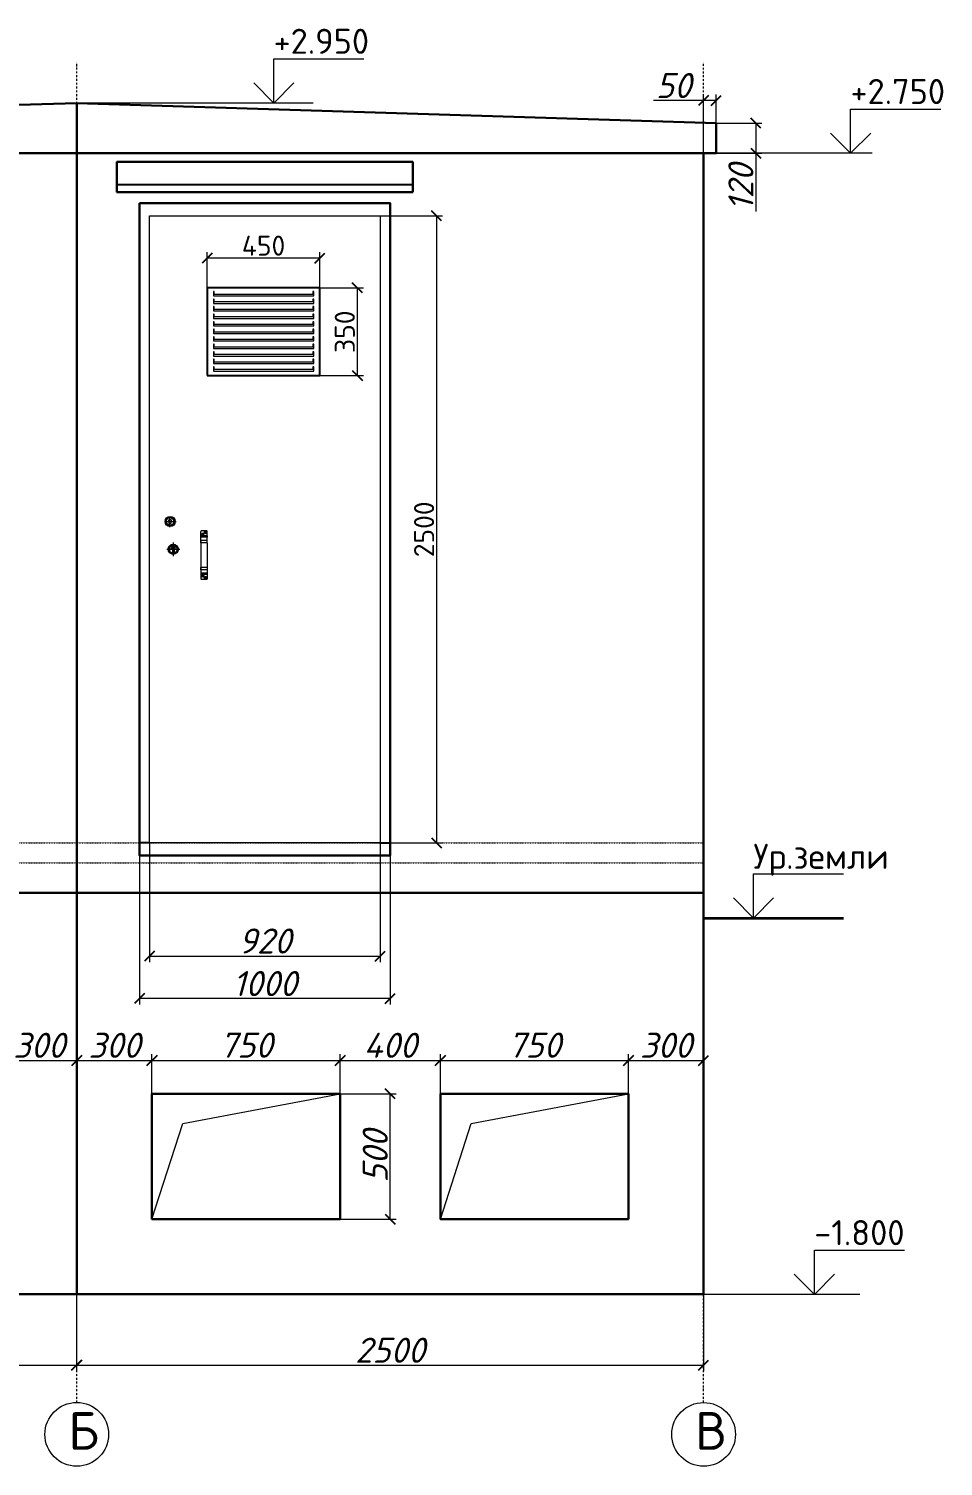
# Model space of a CAD drawing. Header units: millimetres. Extents: x 18305 to 53696, y 2146 to 15344.
# Drawn here: x 42534 to 46181, y 9095 to 14827 of the extents above; entities that cross this region are included whole.
import ezdxf

# ---------------------------------------------------------------- set-up
doc = ezdxf.new("R2010")
doc.units = ezdxf.units.MM
for name, pattern in [('5T5', [3.5, 2.5, -1]), ('A_HIDDEN1', [0.333334, 0.166667, -0.166667]), ('DASHDOT2', [0.5, 0.25, -0.125, 0, -0.125]), ('SLD-Сплошная', [0]), ('Сплошная', [0])]:
    doc.linetypes.add(name, pattern=pattern)
doc.layers.add('-0', color=7, linetype='Continuous', lineweight=0)
doc.layers.add('СХЕМА', color=11, linetype='Continuous', lineweight=30)
for name, color, linetype in [('Надземный блок', 7, 'Continuous'), ('НОЛЬ', 7, 'Continuous'), ('Системный слой', 7, 'Continuous')]:
    doc.layers.add(name, color=color, linetype=linetype)
doc.styles.add('ГОСТ-100', font='isocpeur.ttf', dxfattribs={"height": 100})
doc.styles.add('ГОСТ-150', font='isocpeur.ttf', dxfattribs={"height": 150})
doc.styles.add('ГОСТ-80', font='isocpeur.ttf', dxfattribs={"height": 80})
doc.styles.add('ИСО курсив', font='isocpeui.ttf')
doc.dimstyles.new('ГОСТ-80', dxfattribs={"dimtxt": 80, "dimasz": 40, "dimexe": 24, "dimexo": 1, "dimgap": 10, "dimtad": 1, "dimdec": 0, "dimtxsty": 'ГОСТ-80', "dimblk": 'OBLIQUE', "dimcen": 2.5, "dimclrd": 251, "dimclre": 251, "dimclrt": 251, "dimadec": 0, "dimazin": 0, "dimtfac": 1, "dimtdec": 0, "dimtmove": 0, "dimatfit": 3, "dimfxl": 250, "dimlwd": 9, "dimlwe": 9, "dimarcsym": 2})

# ---------------------------------------------------------------- blocks, each defined once
blk = doc.blocks.new('реш на дв')
for p, q in [((270571402.1, 182931088.6), (270570952.1, 182931088.6)), ((270570952.1, 182931088.6), (270570952.1, 182930738.6)), ((270571402.1, 182930738.6), (270571402.1, 182931088.6)), ((270570952.1, 182930738.6), (270571402.1, 182930738.6))]:
    blk.add_line(p, q)
at = {"linetype": 'SLD-Сплошная', "lineweight": 15, "ltscale": 200}
for p, q in [((270570980.1, 182931073.6), (270570977.1, 182931073.6)), ((270570977.1, 182931073.6), (270570977.1, 182931056.6)), ((270570977.1, 182931056.6), (270571377.1, 182931056.6)), ((270570980.1, 182931062.3), (270570980.1, 182931073.6)), ((270571374.1, 182931062.3), (270570980.1, 182931062.3)), ((270571377.1, 182931073.6), (270571374.1, 182931073.6)), ((270571374.1, 182931073.6), (270571374.1, 182931062.3)), ((270571377.1, 182931056.6), (270571377.1, 182931073.6)), ((270570980.1, 182931043.6), (270570977.1, 182931043.6)), ((270570977.1, 182931043.6), (270570977.1, 182931026.6)), ((270570977.1, 182931026.6), (270571377.1, 182931026.6)), ((270570980.1, 182931013.6), (270570977.1, 182931013.6)), ((270570977.1, 182931013.6), (270570977.1, 182930996.6)), ((270570980.1, 182931032.3), (270570980.1, 182931043.6)), ((270571374.1, 182931032.3), (270570980.1, 182931032.3)), ((270570980.1, 182931002.3), (270570980.1, 182931013.6)), ((270571374.1, 182931002.3), (270570980.1, 182931002.3)), ((270571377.1, 182931043.6), (270571374.1, 182931043.6)), ((270571374.1, 182931043.6), (270571374.1, 182931032.3)), ((270571377.1, 182931013.6), (270571374.1, 182931013.6)), ((270571374.1, 182931013.6), (270571374.1, 182931002.3)), ((270571377.1, 182931026.6), (270571377.1, 182931043.6)), ((270571377.1, 182930996.6), (270571377.1, 182931013.6)), ((270570977.1, 182930996.6), (270571377.1, 182930996.6)), ((270570980.1, 182930983.6), (270570977.1, 182930983.6)), ((270570977.1, 182930983.6), (270570977.1, 182930966.6)), ((270570977.1, 182930966.6), (270571377.1, 182930966.6)), ((270570980.1, 182930953.6), (270570977.1, 182930953.6)), ((270570977.1, 182930953.6), (270570977.1, 182930936.6)), ((270570980.1, 182930972.3), (270570980.1, 182930983.6)), ((270571374.1, 182930972.3), (270570980.1, 182930972.3)), ((270570980.1, 182930942.3), (270570980.1, 182930953.6)), ((270571374.1, 182930942.3), (270570980.1, 182930942.3)), ((270571377.1, 182930983.6), (270571374.1, 182930983.6)), ((270571374.1, 182930983.6), (270571374.1, 182930972.3)), ((270571377.1, 182930953.6), (270571374.1, 182930953.6)), ((270571374.1, 182930953.6), (270571374.1, 182930942.3)), ((270571377.1, 182930966.6), (270571377.1, 182930983.6)), ((270571377.1, 182930936.6), (270571377.1, 182930953.6)), ((270570977.1, 182930936.6), (270571377.1, 182930936.6)), ((270570980.1, 182930923.6), (270570977.1, 182930923.6)), ((270570977.1, 182930923.6), (270570977.1, 182930906.6)), ((270570977.1, 182930906.6), (270571377.1, 182930906.6)), ((270570980.1, 182930893.6), (270570977.1, 182930893.6)), ((270570977.1, 182930893.6), (270570977.1, 182930876.6)), ((270570980.1, 182930912.3), (270570980.1, 182930923.6)), ((270571374.1, 182930912.3), (270570980.1, 182930912.3)), ((270570980.1, 182930882.3), (270570980.1, 182930893.6)), ((270571377.1, 182930923.6), (270571374.1, 182930923.6)), ((270571374.1, 182930923.6), (270571374.1, 182930912.3)), ((270571377.1, 182930893.6), (270571374.1, 182930893.6)), ((270571374.1, 182930893.6), (270571374.1, 182930882.3)), ((270571377.1, 182930906.6), (270571377.1, 182930923.6)), ((270571377.1, 182930876.6), (270571377.1, 182930893.6)), ((270570977.1, 182930876.6), (270571377.1, 182930876.6)), ((270570980.1, 182930863.6), (270570977.1, 182930863.6)), ((270570977.1, 182930863.6), (270570977.1, 182930846.6)), ((270570977.1, 182930846.6), (270571377.1, 182930846.6)), ((270570980.1, 182930833.6), (270570977.1, 182930833.6)), ((270570977.1, 182930833.6), (270570977.1, 182930816.6)), ((270571374.1, 182930882.3), (270570980.1, 182930882.3)), ((270570980.1, 182930852.3), (270570980.1, 182930863.6)), ((270571374.1, 182930852.3), (270570980.1, 182930852.3)), ((270570980.1, 182930822.3), (270570980.1, 182930833.6)), ((270571377.1, 182930863.6), (270571374.1, 182930863.6)), ((270571374.1, 182930863.6), (270571374.1, 182930852.3)), ((270571377.1, 182930833.6), (270571374.1, 182930833.6)), ((270571374.1, 182930833.6), (270571374.1, 182930822.3)), ((270571377.1, 182930846.6), (270571377.1, 182930863.6)), ((270571377.1, 182930816.6), (270571377.1, 182930833.6)), ((270570977.1, 182930816.6), (270571377.1, 182930816.6)), ((270570980.1, 182930803.6), (270570977.1, 182930803.6)), ((270570977.1, 182930803.6), (270570977.1, 182930786.6)), ((270570977.1, 182930786.6), (270571377.1, 182930786.6)), ((270570980.1, 182930773.6), (270570977.1, 182930773.6)), ((270570977.1, 182930773.6), (270570977.1, 182930756.6)), ((270571374.1, 182930822.3), (270570980.1, 182930822.3)), ((270570980.1, 182930792.3), (270570980.1, 182930803.6)), ((270571374.1, 182930792.3), (270570980.1, 182930792.3)), ((270570980.1, 182930762.3), (270570980.1, 182930773.6)), ((270571377.1, 182930803.6), (270571374.1, 182930803.6)), ((270571374.1, 182930803.6), (270571374.1, 182930792.3)), ((270571377.1, 182930773.6), (270571374.1, 182930773.6)), ((270571374.1, 182930773.6), (270571374.1, 182930762.3)), ((270571377.1, 182930786.6), (270571377.1, 182930803.6)), ((270571377.1, 182930756.6), (270571377.1, 182930773.6)), ((270570977.1, 182930756.6), (270571377.1, 182930756.6)), ((270571374.1, 182930762.3), (270570980.1, 182930762.3))]:
    blk.add_line(p, q, dxfattribs=at)
blk = doc.blocks.new('замки на дв')
at = {"color": 0, "lineweight": 0}
for p, q in [((270569277.5, 182930391.6), (270569277.5, 182930433.1)), ((270569255.9, 182930414.3), (270569301.6, 182930414.3)), ((270569271.5, 182930416.3), (270569271.5, 182930412.3)), ((270569283.6, 182930416.3), (270569283.6, 182930412.3)), ((270569290.7, 182930330.7), (270569290.7, 182930275.8)), ((270569265, 182930303.2), (270569316.3, 182930303.2)), ((270569280.6, 182930307.3), (270569299.4, 182930307.3)), ((270569287.6, 182930300.9), (270569287.6, 182930289.1)), ((270569293.7, 182930300.9), (270569293.7, 182930289.1))]:
    blk.add_line(p, q, dxfattribs=at)
for centre, radius in [((270569278.2, 182930414.3), 20.2), ((270569278.2, 182930414.3), 18.6), ((270569278.2, 182930414.3), 15.2), ((270569263.1, 182930414.3), 2.53), ((270569293.4, 182930414.3), 2.53), ((270569290.7, 182930303.2), 20.2), ((270569290.7, 182930303.2), 18.6), ((270569290.7, 182930303.2), 15.2), ((270569275.5, 182930303.2), 2.53), ((270569305.8, 182930303.2), 2.53)]:
    blk.add_circle(centre, radius, dxfattribs=at)
for centre, radius, start, end in [((270569277.5, 182930416.3), 6.06, 0, 180), ((270569277.5, 182930412.3), 6.06, 180, 0), ((270569290.7, 182930307.3), 7.07, 295.37693, 244.62307), ((270569290.7, 182930289.1), 3.03, 180, 0)]:
    blk.add_arc(centre, radius, start, end, dxfattribs=at)
at = {"layer": 'СХЕМА', "color": 7, "linetype": 'ByBlock', "lineweight": 15}
for p, q in [((270569400.8, 182930356.7), (270569400.8, 182930374.5)), ((270569400.8, 182930356.7), (270569400.8, 182930374.5)), ((270569400.8, 182930374.5), (270569400.8, 182930374.5)), ((270569424.2, 182930376.5), (270569402.8, 182930376.5)), ((270569402.8, 182930376.5), (270569402.8, 182930376.5)), ((270569423.3, 182930371.1), (270569414.8, 182930371.1)), ((270569414.8, 182930371.1), (270569414.8, 182930371.1)), ((270569414.8, 182930369.7), (270569423.3, 182930369.7)), ((270569414.8, 182930369.7), (270569414.8, 182930369.7)), ((270569419.1, 182930374.7), (270569419.1, 182930374.7)), ((270569426.2, 182930356.7), (270569426.2, 182930374.5)), ((270569426.2, 182930356.7), (270569400.8, 182930356.7)), ((270569400.8, 182930356.7), (270569400.8, 182930356.7)), ((270569400.8, 182930355.3), (270569400.8, 182930356.7)), ((270569400.8, 182930353.9), (270569400.8, 182930355.3)), ((270569400.8, 182930352.6), (270569400.8, 182930353.9)), ((270569400.8, 182930351.4), (270569400.8, 182930352.6)), ((270569400.8, 182930348.1), (270569400.8, 182930351.9)), ((270569401, 182930338.1), (270569400.8, 182930351.9)), ((270569426.2, 182930351.9), (270569400.8, 182930351.9)), ((270569400.8, 182930350.4), (270569400.8, 182930351.4)), ((270569400.8, 182930349.4), (270569400.8, 182930350.4)), ((270569400.8, 182930348.7), (270569400.8, 182930349.4)), ((270569400.8, 182930348.1), (270569400.8, 182930348.7)), ((270569401, 182930334.3), (270569400.8, 182930348.1)), ((270569401, 182930338.1), (270569401, 182930334.3)), ((270569426.4, 182930338.1), (270569401, 182930338.1)), ((270569401, 182930337.5), (270569401, 182930338.1)), ((270569401, 182930336.7), (270569401, 182930337.5)), ((270569401, 182930335.8), (270569401, 182930336.7)), ((270569401, 182930334.7), (270569401, 182930335.8)), ((270569401, 182930333.5), (270569401, 182930334.7)), ((270569401, 182930332.2), (270569401, 182930333.5)), ((270569401, 182930330.9), (270569401, 182930332.2)), ((270569401, 182930329.5), (270569401, 182930330.9)), ((270569401, 182930329.5), (270569401, 182930230.5)), ((270569401, 182930329.5), (270569401, 182930230.5)), ((270569401, 182930329.5), (270569401, 182930329.5)), ((270569426.4, 182930329.5), (270569401, 182930329.5)), ((270569412.2, 182930363), (270569403.7, 182930363)), ((270569403.7, 182930363), (270569403.7, 182930363)), ((270569403.7, 182930361.6), (270569412.2, 182930361.6)), ((270569403.7, 182930361.6), (270569403.7, 182930361.6)), ((270569407.9, 182930366.6), (270569407.9, 182930366.6)), ((270569407.9, 182930357.9), (270569407.9, 182930357.9)), ((270569419.1, 182930366.1), (270569419.1, 182930366.1)), ((270569426.4, 182930338.1), (270569426.2, 182930351.9)), ((270569426.4, 182930337.5), (270569426.4, 182930338.1)), ((270569426.4, 182930336.7), (270569426.4, 182930337.5)), ((270569426.4, 182930335.8), (270569426.4, 182930336.7)), ((270569426.4, 182930334.7), (270569426.4, 182930335.8)), ((270569426.4, 182930333.5), (270569426.4, 182930334.7)), ((270569426.4, 182930332.2), (270569426.4, 182930333.5)), ((270569426.4, 182930330.9), (270569426.4, 182930332.2)), ((270569426.4, 182930329.5), (270569426.4, 182930330.9)), ((270569426.4, 182930329.5), (270569426.4, 182930230.5)), ((270569401, 182930225.7), (270569400.8, 182930211.9)), ((270569401, 182930221.9), (270569400.8, 182930208.1)), ((270569400.8, 182930211.9), (270569400.8, 182930208.1)), ((270569400.8, 182930211.9), (270569400.8, 182930211.3)), ((270569400.8, 182930211.3), (270569400.8, 182930210.6)), ((270569400.8, 182930210.6), (270569400.8, 182930209.6)), ((270569400.8, 182930209.6), (270569400.8, 182930208.6)), ((270569400.8, 182930208.6), (270569400.8, 182930207.4)), ((270569426.2, 182930208.1), (270569400.8, 182930208.1)), ((270569400.8, 182930207.4), (270569400.8, 182930206.1)), ((270569400.8, 182930206.1), (270569400.8, 182930204.7)), ((270569400.8, 182930204.7), (270569400.8, 182930203.3)), ((270569400.8, 182930203.3), (270569400.8, 182930185.6)), ((270569400.8, 182930203.3), (270569400.8, 182930185.6)), ((270569426.2, 182930203.3), (270569400.8, 182930203.3)), ((270569400.8, 182930203.3), (270569400.8, 182930203.3)), ((270569426.4, 182930230.5), (270569401, 182930230.5)), ((270569401, 182930230.5), (270569401, 182930230.5)), ((270569401, 182930230.5), (270569401, 182930229.1)), ((270569401, 182930229.1), (270569401, 182930227.8)), ((270569401, 182930227.8), (270569401, 182930226.5)), ((270569401, 182930226.5), (270569401, 182930225.3)), ((270569401, 182930221.9), (270569401, 182930225.7)), ((270569401, 182930225.3), (270569401, 182930224.2)), ((270569401, 182930224.2), (270569401, 182930223.3)), ((270569401, 182930223.3), (270569401, 182930222.5)), ((270569401, 182930222.5), (270569401, 182930221.9)), ((270569426.4, 182930221.9), (270569401, 182930221.9)), ((270569412.2, 182930198.4), (270569403.7, 182930198.4)), ((270569403.7, 182930198.4), (270569403.7, 182930198.4)), ((270569403.7, 182930197), (270569412.2, 182930197)), ((270569403.7, 182930197), (270569403.7, 182930197)), ((270569407.9, 182930202.1), (270569407.9, 182930202.1)), ((270569426.4, 182930221.9), (270569426.2, 182930208.1)), ((270569426.2, 182930203.3), (270569426.2, 182930185.6)), ((270569426.4, 182930230.5), (270569426.4, 182930229.1)), ((270569426.4, 182930229.1), (270569426.4, 182930227.8)), ((270569426.4, 182930227.8), (270569426.4, 182930226.5)), ((270569426.4, 182930226.5), (270569426.4, 182930225.3)), ((270569426.4, 182930225.3), (270569426.4, 182930224.2)), ((270569426.4, 182930224.2), (270569426.4, 182930223.3)), ((270569426.4, 182930223.3), (270569426.4, 182930222.5)), ((270569426.4, 182930222.5), (270569426.4, 182930221.9)), ((270569400.8, 182930185.6), (270569400.8, 182930185.6)), ((270569424.2, 182930183.5), (270569402.8, 182930183.5)), ((270569402.8, 182930183.5), (270569402.8, 182930183.5)), ((270569407.9, 182930193.4), (270569407.9, 182930193.4)), ((270569423.3, 182930190.3), (270569414.8, 182930190.3)), ((270569414.8, 182930190.3), (270569414.8, 182930190.3)), ((270569414.8, 182930188.9), (270569423.3, 182930188.9)), ((270569414.8, 182930188.9), (270569414.8, 182930188.9)), ((270569419.1, 182930193.9), (270569419.1, 182930193.9)), ((270569419.1, 182930185.3), (270569419.1, 182930185.3))]:
    blk.add_line(p, q, dxfattribs=at)
for centre in [(270569419.1, 182930370.4), (270569407.9, 182930362.3), (270569407.9, 182930197.7), (270569419.1, 182930189.6)]:
    blk.add_circle(centre, 4.67, dxfattribs=at)
for centre, radius, start, end in [((270569402.8, 182930374.5), 2.03, 89.99938, 180.00062), ((270569402.8, 182930374.5), 2.03, 89.99867, 180.00133), ((270569419.1, 182930370.4), 4.32, 9.47992, 170.52008), ((270569419.1, 182930370.4), 4.32, 89.99738, 170.52251), ((270569419.1, 182930370.4), 4.32, 189.47855, 350.52145), ((270569419.1, 182930370.4), 4.32, 189.48047, 269.99775), ((270569419.1, 182930370.4), 3.86, 169.391, 190.609), ((270569419.1, 182930370.4), 3.86, 349.391, 10.609), ((270569424.2, 182930374.5), 2.03, 359.9977, 90.0023), ((270569876.2, 182930356), 475.4, 179.91615, 180.49017), ((270568931.8, 182930330.2), 469.2, 359.91235, 0.49397), ((270569407.9, 182930362.3), 4.32, 9.47992, 170.52008), ((270569407.9, 182930362.3), 4.32, 89.99738, 170.52251), ((270569407.9, 182930362.3), 4.32, 189.47855, 350.52145), ((270569407.9, 182930362.3), 4.32, 189.48085, 269.99737), ((270569407.9, 182930362.3), 3.86, 169.3902, 190.6098), ((270569407.9, 182930362.3), 3.86, 349.3902, 10.6098), ((270569901.6, 182930356), 475.4, 179.91615, 180.49017), ((270569876.2, 182930204), 475.4, 179.50982, 180.08386), ((270568931.8, 182930229.8), 469.2, 359.50603, 0.08765), ((270569407.9, 182930197.7), 4.32, 9.47855, 170.52145), ((270569407.9, 182930197.7), 4.32, 90.00081, 170.52098), ((270569407.9, 182930197.7), 4.32, 189.48056, 350.51944), ((270569407.9, 182930197.7), 4.32, 189.48203, 269.99808), ((270569407.9, 182930197.7), 3.86, 169.391, 190.609), ((270569407.9, 182930197.7), 3.86, 349.391, 10.609), ((270569901.6, 182930204), 475.4, 179.50982, 180.08386), ((270569402.8, 182930185.6), 2.03, 180.00009, 269.99991), ((270569402.8, 182930185.6), 2.03, 180.0008, 269.9992), ((270569419.1, 182930189.6), 4.32, 9.48056, 170.51944), ((270569419.1, 182930189.6), 4.32, 90.00113, 170.51876), ((270569419.1, 182930189.6), 4.32, 189.48056, 350.51944), ((270569419.1, 182930189.6), 4.32, 189.48166, 269.99846), ((270569419.1, 182930189.6), 3.86, 169.39229, 190.60771), ((270569419.1, 182930189.6), 3.86, 349.39229, 10.60771), ((270569424.2, 182930185.6), 2.03, 269.99912, 0.00088)]:
    blk.add_arc(centre, radius, start, end, dxfattribs=at)
blk = doc.blocks.new('кепкекерпр54е5е5')
at = {"layer": '-0', "color": 0, "lineweight": 30}
blk.add_lwpolyline([(-40, 2550), (960, 2550), (960, -50), (-40, -50)], close=True, dxfattribs=at)
blk.add_line((-130, 2625), (1050, 2625))
at = {"lineweight": 30}
blk.add_lwpolyline([(1050, 2595), (1050, 2715), (-130, 2715), (-130, 2595), (1050, 2595)], dxfattribs=at)
at = {"color": 7}
for points in [[(0, 0), (-40, 0)], [(920, 0), (960, 0)]]:
    blk.add_lwpolyline(points, dxfattribs=at)
at = {"layer": 'Системный слой', "linetype": '5T5', "lineweight": 18}
blk.add_lwpolyline([(0, 2500), (920, 2500), (920, 0), (0, 0)], close=True, dxfattribs=at)
at = {"color": 7}
for name, p in [('реш на дв', (-270570722.1, -182928875.6)), ('замки на дв', (-270569195.8, -182929132.9))]:
    blk.add_blockref(name, p, dxfattribs=at)
blk = doc.blocks.new('_OBLIQUE')
at = {"color": 0, "linetype": 'ByBlock'}
blk.add_line((-0.5, -0.5), (0.5, 0.5), dxfattribs=at)
blk = doc.blocks.new('*D1919')
at = {"color": 251, "linetype": 'Сплошная', "lineweight": 9, "transparency": 16777216}
for p, q in [((43696.2, 13794.2), (43868.2, 13794.2)), ((43696.2, 13444.2), (43868.2, 13444.2))]:
    blk.add_line(p, q, dxfattribs=at)
at = {"color": 251, "linetype": 'Continuous', "lineweight": 9, "transparency": 16777216}
blk.add_line((43844.2, 13444.2), (43844.2, 13794.2), dxfattribs=at)
at = {"layer": 'Defpoints', "color": 0, "transparency": 16777216}
for p in [(43695.2, 13794.2), (43844.2, 13794.2), (43695.2, 13444.2)]:
    blk.add_point(p, dxfattribs=at)
at = {"color": 251, "lineweight": 9, "transparency": 16777216, "xscale": 40, "yscale": 40, "zscale": 40}
for p, rotation in [((43844.2, 13794.2), 90), ((43844.2, 13444.2), 270)]:
    blk.add_blockref('_OBLIQUE', p, dxfattribs=dict(at, rotation=rotation))
at = {"color": 251, "transparency": 16777216, "insert": (43794.2, 13619.2), "char_height": 80, "attachment_point": 5, "rotation": 90, "style": 'ГОСТ-80'}
blk.add_mtext('350', dxfattribs=at)
blk = doc.blocks.new('*D1920')
at = {"color": 251, "linetype": 'Сплошная', "lineweight": 9, "transparency": 16777216}
for p, q in [((43245.2, 13795.2), (43245.2, 13936.4)), ((43695.2, 13795.2), (43695.2, 13936.4))]:
    blk.add_line(p, q, dxfattribs=at)
at = {"color": 251, "linetype": 'Continuous', "lineweight": 9, "transparency": 16777216}
blk.add_line((43695.2, 13912.4), (43245.2, 13912.4), dxfattribs=at)
at = {"layer": 'Defpoints', "color": 0, "transparency": 16777216}
for p in [(43245.2, 13912.4), (43245.2, 13794.2), (43695.2, 13794.2)]:
    blk.add_point(p, dxfattribs=at)
at = {"color": 251, "lineweight": 9, "transparency": 16777216, "xscale": 40, "yscale": 40, "zscale": 40, "rotation": 180}
blk.add_blockref('_OBLIQUE', (43245.2, 13912.4), dxfattribs=at)
at = {"color": 251, "lineweight": 9, "transparency": 16777216, "xscale": 40, "yscale": 40, "zscale": 40}
blk.add_blockref('_OBLIQUE', (43695.2, 13912.4), dxfattribs=at)
at = {"color": 251, "transparency": 16777216, "insert": (43470.2, 13962.4), "char_height": 80, "attachment_point": 5, "style": 'ГОСТ-80'}
blk.add_mtext('450', dxfattribs=at)
blk = doc.blocks.new('*D1921')
at = {"color": 251, "linetype": 'Сплошная', "lineweight": 9, "transparency": 16777216}
for p, q in [((43893.7, 14081.2), (44184.4, 14081.2)), ((43913.7, 11581.2), (44184.4, 11581.2))]:
    blk.add_line(p, q, dxfattribs=at)
at = {"color": 251, "linetype": 'Continuous', "lineweight": 9, "transparency": 16777216}
blk.add_line((44160.4, 14081.2), (44160.4, 11581.2), dxfattribs=at)
at = {"layer": 'Defpoints', "color": 0, "transparency": 16777216}
for p in [(43892.7, 14081.2), (43912.7, 11581.2), (44160.4, 11581.2)]:
    blk.add_point(p, dxfattribs=at)
at = {"color": 251, "lineweight": 9, "transparency": 16777216, "xscale": 40, "yscale": 40, "zscale": 40}
for p, rotation in [((44160.4, 14081.2), 90), ((44160.4, 11581.2), 270)]:
    blk.add_blockref('_OBLIQUE', p, dxfattribs=dict(at, rotation=rotation))
at = {"color": 251, "transparency": 16777216, "insert": (44110.4, 12831.2), "char_height": 80, "attachment_point": 5, "rotation": 90, "style": 'ГОСТ-80'}
blk.add_mtext('2500', dxfattribs=at)
blk = doc.blocks.new('*D1922')
at = {"color": 251, "linetype": 'Сплошная', "lineweight": 9, "transparency": 16777216}
for p, q in [((43015.2, 11580.2), (43015.2, 11105.7)), ((43935.2, 11580.2), (43935.2, 11105.7))]:
    blk.add_line(p, q, dxfattribs=at)
at = {"color": 251, "linetype": 'Continuous', "lineweight": 9, "transparency": 16777216}
blk.add_line((43015.2, 11129.7), (43935.2, 11129.7), dxfattribs=at)
at = {"layer": 'Defpoints', "color": 0, "transparency": 16777216}
for p in [(43015.2, 11581.2), (43935.2, 11581.2), (43935.2, 11129.7)]:
    blk.add_point(p, dxfattribs=at)
at = {"color": 251, "lineweight": 9, "transparency": 16777216, "xscale": 40, "yscale": 40, "zscale": 40, "rotation": 180}
blk.add_blockref('_OBLIQUE', (43015.2, 11129.7), dxfattribs=at)
at = {"color": 251, "lineweight": 9, "transparency": 16777216, "xscale": 40, "yscale": 40, "zscale": 40}
blk.add_blockref('_OBLIQUE', (43935.2, 11129.7), dxfattribs=at)
at = {"color": 7, "lineweight": 40, "transparency": 16777216, "insert": (43475.2, 11189.7), "char_height": 100, "attachment_point": 5, "style": 'ИСО курсив'}
blk.add_mtext('920', dxfattribs=at)
blk = doc.blocks.new('*D1923')
at = {"color": 251, "linetype": 'Сплошная', "lineweight": 9, "transparency": 16777216}
for p, q in [((42975.2, 11530.2), (42975.2, 10935.9)), ((43975.2, 11530.2), (43975.2, 10935.9))]:
    blk.add_line(p, q, dxfattribs=at)
at = {"color": 251, "linetype": 'Continuous', "lineweight": 9, "transparency": 16777216}
blk.add_line((43975.2, 10959.9), (42975.2, 10959.9), dxfattribs=at)
at = {"layer": 'Defpoints', "color": 0, "transparency": 16777216}
for p in [(42975.2, 11531.2), (43975.2, 11531.2), (42975.2, 10959.9)]:
    blk.add_point(p, dxfattribs=at)
at = {"color": 251, "lineweight": 9, "transparency": 16777216, "xscale": 40, "yscale": 40, "zscale": 40, "rotation": 180}
blk.add_blockref('_OBLIQUE', (42975.2, 10959.9), dxfattribs=at)
at = {"color": 251, "lineweight": 9, "transparency": 16777216, "xscale": 40, "yscale": 40, "zscale": 40}
blk.add_blockref('_OBLIQUE', (43975.2, 10959.9), dxfattribs=at)
at = {"color": 7, "lineweight": 40, "transparency": 16777216, "insert": (43475.2, 11019.9), "char_height": 100, "attachment_point": 5, "style": 'ИСО курсив'}
blk.add_mtext('1000', dxfattribs=at)
blk = doc.blocks.new('*D1932')
at = {"color": 251, "linetype": 'Сплошная', "lineweight": 9, "transparency": 16777216}
for p, q in [((45276.2, 14451.2), (45457.9, 14451.2)), ((45276.2, 14331.2), (45457.9, 14331.2))]:
    blk.add_line(p, q, dxfattribs=at)
at = {"color": 251, "linetype": 'Continuous', "lineweight": 9, "transparency": 16777216}
for p, q in [((45433.9, 14451.2), (45433.9, 14331.2)), ((45433.9, 14331.2), (45433.9, 14098))]:
    blk.add_line(p, q, dxfattribs=at)
at = {"layer": 'Defpoints', "color": 0, "transparency": 16777216}
for p in [(45275.2, 14451.2), (45275.2, 14331.2), (45433.9, 14331.2)]:
    blk.add_point(p, dxfattribs=at)
at = {"color": 251, "lineweight": 9, "transparency": 16777216, "xscale": 40, "yscale": 40, "zscale": 40}
for p, rotation in [((45433.9, 14451.2), 90), ((45433.9, 14331.2), 270)]:
    blk.add_blockref('_OBLIQUE', p, dxfattribs=dict(at, rotation=rotation))
at = {"color": 7, "lineweight": 40, "transparency": 16777216, "insert": (45373.9, 14194.6), "char_height": 100, "attachment_point": 5, "rotation": 90, "style": 'ИСО курсив'}
blk.add_mtext('120', dxfattribs=at)
blk = doc.blocks.new('*D1933')
at = {"color": 251, "linetype": 'Сплошная', "lineweight": 9, "transparency": 16777216}
for p, q in [((45225.2, 14332.2), (45225.2, 14564.8)), ((45275.2, 14332.2), (45275.2, 14564.8))]:
    blk.add_line(p, q, dxfattribs=at)
at = {"color": 251, "linetype": 'Continuous', "lineweight": 9, "transparency": 16777216}
for p, q in [((45225.2, 14540.8), (45025.3, 14540.8)), ((45275.2, 14540.8), (45225.2, 14540.8))]:
    blk.add_line(p, q, dxfattribs=at)
at = {"layer": 'Defpoints', "color": 0, "transparency": 16777216}
for p in [(45275.2, 14540.8), (45225.2, 14331.2), (45275.2, 14331.2)]:
    blk.add_point(p, dxfattribs=at)
at = {"color": 251, "lineweight": 9, "transparency": 16777216, "xscale": 40, "yscale": 40, "zscale": 40, "rotation": 180}
blk.add_blockref('_OBLIQUE', (45225.2, 14540.8), dxfattribs=at)
at = {"color": 251, "lineweight": 9, "transparency": 16777216, "xscale": 40, "yscale": 40, "zscale": 40}
blk.add_blockref('_OBLIQUE', (45275.2, 14540.8), dxfattribs=at)
at = {"color": 7, "lineweight": 40, "transparency": 16777216, "insert": (45105.2, 14600.8), "char_height": 100, "attachment_point": 5, "style": 'ИСО курсив'}
blk.add_mtext('50', dxfattribs=at)
blk = doc.blocks.new('апкеп')
at = {"color": 7, "lineweight": 30, "ltscale": 25}
blk.add_lwpolyline([(0, 500), (750, 500), (750, 0), (0, 0)], close=True, dxfattribs=at)
at = {"color": 7, "lineweight": 20, "ltscale": 25}
blk.add_lwpolyline([(0, 0), (123, 381.2), (750, 500)], dxfattribs=at)
blk = doc.blocks.new('*U1821')
at = {"color": 7, "lineweight": 18}
blk.add_blockref('апкеп', (-375, -250), dxfattribs=at)
blk = doc.blocks.new('*U1822')
at = {"color": 0, "linetype": 'ByBlock', "lineweight": -2, "transparency": 16777216}
for p in [(0, 0), (1150, 0)]:
    blk.add_blockref('*U1821', p, dxfattribs=at)
blk = doc.blocks.new('*D1996')
at = {"color": 251, "linetype": 'Сплошная', "lineweight": 9, "transparency": 16777216}
for p, q in [((42725, 10557.5), (42725, 10737.8)), ((43025.2, 10581.8), (43025.2, 10737.8))]:
    blk.add_line(p, q, dxfattribs=at)
at = {"color": 251, "linetype": 'Continuous', "lineweight": 9, "transparency": 16777216}
blk.add_line((42725, 10713.8), (43025.2, 10713.8), dxfattribs=at)
at = {"layer": 'Defpoints', "color": 0, "transparency": 16777216}
for p in [(43025.2, 10713.8), (42725, 10556.5), (43025.2, 10580.8)]:
    blk.add_point(p, dxfattribs=at)
at = {"color": 251, "lineweight": 9, "transparency": 16777216, "xscale": 40, "yscale": 40, "zscale": 40, "rotation": 180}
blk.add_blockref('_OBLIQUE', (42725, 10713.8), dxfattribs=at)
at = {"color": 251, "lineweight": 9, "transparency": 16777216, "xscale": 40, "yscale": 40, "zscale": 40}
blk.add_blockref('_OBLIQUE', (43025.2, 10713.8), dxfattribs=at)
at = {"color": 7, "lineweight": 40, "transparency": 16777216, "insert": (42875.1, 10773.8), "char_height": 100, "attachment_point": 5, "style": 'ИСО курсив'}
blk.add_mtext('300', dxfattribs=at)
blk = doc.blocks.new('*D1997')
at = {"color": 251, "linetype": 'Сплошная', "lineweight": 9, "transparency": 16777216}
for p, q in [((43025.2, 10581.8), (43025.2, 10737.8)), ((43775.2, 10581.8), (43775.2, 10737.8))]:
    blk.add_line(p, q, dxfattribs=at)
at = {"color": 251, "linetype": 'Continuous', "lineweight": 9, "transparency": 16777216}
blk.add_line((43025.2, 10713.8), (43775.2, 10713.8), dxfattribs=at)
at = {"layer": 'Defpoints', "color": 0, "transparency": 16777216}
for p in [(43775.2, 10713.8), (43025.2, 10580.8), (43775.2, 10580.8)]:
    blk.add_point(p, dxfattribs=at)
at = {"color": 251, "lineweight": 9, "transparency": 16777216, "xscale": 40, "yscale": 40, "zscale": 40, "rotation": 180}
blk.add_blockref('_OBLIQUE', (43025.2, 10713.8), dxfattribs=at)
at = {"color": 251, "lineweight": 9, "transparency": 16777216, "xscale": 40, "yscale": 40, "zscale": 40}
blk.add_blockref('_OBLIQUE', (43775.2, 10713.8), dxfattribs=at)
at = {"color": 7, "lineweight": 40, "transparency": 16777216, "insert": (43400.2, 10774.5), "char_height": 100, "attachment_point": 5, "style": 'ИСО курсив'}
blk.add_mtext('750', dxfattribs=at)
blk = doc.blocks.new('*D1998')
at = {"color": 251, "linetype": 'Сплошная', "lineweight": 9, "transparency": 16777216}
for p, q in [((43775.2, 10581.8), (43775.2, 10737.8)), ((44175.2, 10581.8), (44175.2, 10737.8))]:
    blk.add_line(p, q, dxfattribs=at)
at = {"color": 251, "linetype": 'Continuous', "lineweight": 9, "transparency": 16777216}
blk.add_line((43775.2, 10713.8), (44175.2, 10713.8), dxfattribs=at)
at = {"layer": 'Defpoints', "color": 0, "transparency": 16777216}
for p in [(44175.2, 10713.8), (43775.2, 10580.8), (44175.2, 10580.8)]:
    blk.add_point(p, dxfattribs=at)
at = {"color": 251, "lineweight": 9, "transparency": 16777216, "xscale": 40, "yscale": 40, "zscale": 40, "rotation": 180}
blk.add_blockref('_OBLIQUE', (43775.2, 10713.8), dxfattribs=at)
at = {"color": 251, "lineweight": 9, "transparency": 16777216, "xscale": 40, "yscale": 40, "zscale": 40}
blk.add_blockref('_OBLIQUE', (44175.2, 10713.8), dxfattribs=at)
at = {"color": 7, "lineweight": 40, "transparency": 16777216, "insert": (43975.2, 10773.8), "char_height": 100, "attachment_point": 5, "style": 'ИСО курсив'}
blk.add_mtext('400', dxfattribs=at)
blk = doc.blocks.new('*D1999')
at = {"color": 251, "linetype": 'Сплошная', "lineweight": 9, "transparency": 16777216}
for p, q in [((43776.2, 10580.8), (43999.6, 10580.8)), ((43776.2, 10080.8), (43999.6, 10080.8))]:
    blk.add_line(p, q, dxfattribs=at)
at = {"color": 251, "linetype": 'Continuous', "lineweight": 9, "transparency": 16777216}
blk.add_line((43975.6, 10080.8), (43975.6, 10580.8), dxfattribs=at)
at = {"layer": 'Defpoints', "color": 0, "transparency": 16777216}
for p in [(43775.2, 10580.8), (43975.6, 10580.8), (43775.2, 10080.8)]:
    blk.add_point(p, dxfattribs=at)
at = {"color": 251, "lineweight": 9, "transparency": 16777216, "xscale": 40, "yscale": 40, "zscale": 40}
for p, rotation in [((43975.6, 10580.8), 90), ((43975.6, 10080.8), 270)]:
    blk.add_blockref('_OBLIQUE', p, dxfattribs=dict(at, rotation=rotation))
at = {"color": 7, "lineweight": 40, "transparency": 16777216, "insert": (43915.6, 10330.8), "char_height": 100, "attachment_point": 5, "rotation": 90, "style": 'ИСО курсив'}
blk.add_mtext('500', dxfattribs=at)
blk = doc.blocks.new('*D2001')
at = {"color": 251, "linetype": 'Сплошная', "lineweight": 9, "transparency": 16777216}
for p, q in [((42425.2, 10581.8), (42425.2, 10737.8)), ((42725, 10599.1), (42725, 10737.8))]:
    blk.add_line(p, q, dxfattribs=at)
at = {"color": 251, "linetype": 'Continuous', "lineweight": 9, "transparency": 16777216}
blk.add_line((42425.2, 10713.8), (42725, 10713.8), dxfattribs=at)
at = {"layer": 'Defpoints', "color": 0, "transparency": 16777216}
for p in [(42725, 10713.8), (42425.2, 10580.8), (42725, 10598.1)]:
    blk.add_point(p, dxfattribs=at)
at = {"color": 251, "lineweight": 9, "transparency": 16777216, "xscale": 40, "yscale": 40, "zscale": 40, "rotation": 180}
blk.add_blockref('_OBLIQUE', (42425.2, 10713.8), dxfattribs=at)
at = {"color": 251, "lineweight": 9, "transparency": 16777216, "xscale": 40, "yscale": 40, "zscale": 40}
blk.add_blockref('_OBLIQUE', (42725, 10713.8), dxfattribs=at)
at = {"color": 7, "lineweight": 40, "transparency": 16777216, "insert": (42575.1, 10773.8), "char_height": 100, "attachment_point": 5, "style": 'ИСО курсив'}
blk.add_mtext('300', dxfattribs=at)
blk = doc.blocks.new('*D1831')
at = {"color": 251, "linetype": 'Сплошная', "lineweight": 9, "transparency": 16777216}
for p, q in [((40224.9, 9780.2), (40224.9, 9474.1)), ((42724.7, 9780.2), (42724.7, 9474.1))]:
    blk.add_line(p, q, dxfattribs=at)
at = {"color": 251, "linetype": 'Continuous', "lineweight": 9, "transparency": 16777216}
blk.add_line((40224.9, 9498.1), (42724.7, 9498.1), dxfattribs=at)
at = {"layer": 'Defpoints', "color": 0, "transparency": 16777216}
for p in [(40224.9, 9781.2), (42724.7, 9781.2), (42724.7, 9498.1)]:
    blk.add_point(p, dxfattribs=at)
at = {"color": 251, "lineweight": 9, "transparency": 16777216, "xscale": 40, "yscale": 40, "zscale": 40, "rotation": 180}
blk.add_blockref('_OBLIQUE', (40224.9, 9498.1), dxfattribs=at)
at = {"color": 251, "lineweight": 9, "transparency": 16777216, "xscale": 40, "yscale": 40, "zscale": 40}
blk.add_blockref('_OBLIQUE', (42724.7, 9498.1), dxfattribs=at)
at = {"color": 7, "lineweight": 40, "transparency": 16777216, "insert": (41474.8, 9558.1), "char_height": 100, "attachment_point": 5, "style": 'ИСО курсив'}
blk.add_mtext('2500', dxfattribs=at)
blk = doc.blocks.new('*D1832')
at = {"color": 251, "linetype": 'Сплошная', "lineweight": 9, "transparency": 16777216}
for p, q in [((42724.8, 9780.1), (42724.8, 9473.9)), ((45224.5, 9780.1), (45224.5, 9473.9))]:
    blk.add_line(p, q, dxfattribs=at)
at = {"color": 251, "linetype": 'Continuous', "lineweight": 9, "transparency": 16777216}
blk.add_line((42724.8, 9497.9), (45224.5, 9497.9), dxfattribs=at)
at = {"layer": 'Defpoints', "color": 0, "transparency": 16777216}
for p in [(42724.8, 9781.1), (45224.5, 9781.1), (45224.5, 9497.9)]:
    blk.add_point(p, dxfattribs=at)
at = {"color": 251, "lineweight": 9, "transparency": 16777216, "xscale": 40, "yscale": 40, "zscale": 40, "rotation": 180}
blk.add_blockref('_OBLIQUE', (42724.8, 9497.9), dxfattribs=at)
at = {"color": 251, "lineweight": 9, "transparency": 16777216, "xscale": 40, "yscale": 40, "zscale": 40}
blk.add_blockref('_OBLIQUE', (45224.5, 9497.9), dxfattribs=at)
at = {"color": 7, "lineweight": 40, "transparency": 16777216, "insert": (43974.7, 9557.9), "char_height": 100, "attachment_point": 5, "style": 'ИСО курсив'}
blk.add_mtext('2500', dxfattribs=at)
blk = doc.blocks.new('*D1835')
at = {"color": 251, "linetype": 'Сплошная', "lineweight": 9, "transparency": 16777216}
for p, q in [((44175.2, 10581.8), (44175.2, 10737.8)), ((44925.2, 10581.8), (44925.2, 10737.8))]:
    blk.add_line(p, q, dxfattribs=at)
at = {"color": 251, "linetype": 'Continuous', "lineweight": 9, "transparency": 16777216}
blk.add_line((44175.2, 10713.8), (44925.2, 10713.8), dxfattribs=at)
at = {"layer": 'Defpoints', "color": 0, "transparency": 16777216}
for p in [(44925.2, 10713.8), (44175.2, 10580.8), (44925.2, 10580.8)]:
    blk.add_point(p, dxfattribs=at)
at = {"color": 251, "lineweight": 9, "transparency": 16777216, "xscale": 40, "yscale": 40, "zscale": 40, "rotation": 180}
blk.add_blockref('_OBLIQUE', (44175.2, 10713.8), dxfattribs=at)
at = {"color": 251, "lineweight": 9, "transparency": 16777216, "xscale": 40, "yscale": 40, "zscale": 40}
blk.add_blockref('_OBLIQUE', (44925.2, 10713.8), dxfattribs=at)
at = {"color": 7, "lineweight": 40, "transparency": 16777216, "insert": (44550.2, 10774.5), "char_height": 100, "attachment_point": 5, "style": 'ИСО курсив'}
blk.add_mtext('750', dxfattribs=at)
blk = doc.blocks.new('*D1836')
at = {"color": 251, "linetype": 'Сплошная', "lineweight": 9, "transparency": 16777216}
for p, q in [((44925.2, 10581.8), (44925.2, 10737.8)), ((45224.9, 10599.1), (45224.9, 10737.8))]:
    blk.add_line(p, q, dxfattribs=at)
at = {"color": 251, "linetype": 'Continuous', "lineweight": 9, "transparency": 16777216}
blk.add_line((44925.2, 10713.8), (45224.9, 10713.8), dxfattribs=at)
at = {"layer": 'Defpoints', "color": 0, "transparency": 16777216}
for p in [(45224.9, 10713.8), (44925.2, 10580.8), (45224.9, 10598.1)]:
    blk.add_point(p, dxfattribs=at)
at = {"color": 251, "lineweight": 9, "transparency": 16777216, "xscale": 40, "yscale": 40, "zscale": 40, "rotation": 180}
blk.add_blockref('_OBLIQUE', (44925.2, 10713.8), dxfattribs=at)
at = {"color": 251, "lineweight": 9, "transparency": 16777216, "xscale": 40, "yscale": 40, "zscale": 40}
blk.add_blockref('_OBLIQUE', (45224.9, 10713.8), dxfattribs=at)
at = {"color": 7, "lineweight": 40, "transparency": 16777216, "insert": (45075, 10773.8), "char_height": 100, "attachment_point": 5, "style": 'ИСО курсив'}
blk.add_mtext('300', dxfattribs=at)

msp = doc.modelspace()

# ---------------------------------------------------------------- linework, layer by layer
at = {"color": 46, "lineweight": 20}
for p, q in [((43430.8, 14611.2), (43510.8, 14531.2)), ((45731.6, 14410.9), (45811.6, 14330.9)), ((45344.4, 11361.2), (45424.4, 11281.2)), ((45587, 9860.7), (45667, 9780.7))]:
    msp.add_line(p, q, dxfattribs=at)
at = {"color": 7, "lineweight": 30}
msp.add_line((40225.2, 11381.2), (45225.2, 11381.2), dxfattribs=at)
at = {"color": 46, "lineweight": 20}
for points in [[(43590.8, 14611.2), (43510.8, 14531.2), (43510.8, 14691.2), (43510.8, 14707.2), (43869.9, 14707.2)], [(45891.6, 14410.9), (45811.6, 14330.9), (45811.6, 14490.9), (45811.6, 14506.9), (46170.7, 14506.9)], [(45504.4, 11361.2), (45424.4, 11281.2), (45424.4, 11441.2), (45424.4, 11457.2), (45783.5, 11457.2)], [(45747, 9860.7), (45667, 9780.7), (45667, 9940.7), (45667, 9956.7), (46026.1, 9956.7)]]:
    msp.add_lwpolyline(points, dxfattribs=at)
at = {"color": 7, "lineweight": 20}
for points in [[(43667.5, 14531.2), (42725, 14531.2)], [(45897.4, 14330.9), (45274.9, 14330.9)], [(45847.7, 9780.7), (45225.2, 9780.7)]]:
    msp.add_lwpolyline(points, dxfattribs=at)
at = {"color": 251, "lineweight": 35}
msp.add_lwpolyline([(45225, 11281.2), (45782.9, 11281.2)], dxfattribs=at)
at = {"layer": 'Надземный блок', "color": 7, "lineweight": 30}
for p, q in [((40175.2, 14451.2), (42725.2, 14531.2)), ((42725.2, 14531.2), (45275.2, 14451.2)), ((42725.2, 9781.2), (42725.2, 14531.2)), ((45275.2, 14331.2), (45275.2, 14451.2)), ((40175.2, 14331.2), (45275.2, 14331.2)), ((45225.2, 9781.2), (45225.2, 14331.2)), ((40225.2, 9781.2), (45225.2, 9781.2))]:
    msp.add_line(p, q, dxfattribs=at)
at = {"layer": 'НОЛЬ', "color": 44, "linetype": 'DASHDOT2', "lineweight": 20, "ltscale": 30}
for p, q in [((42725.2, 9349.6), (42725.2, 14695.7)), ((45225.2, 9349.4), (45225.2, 14695.5))]:
    msp.add_line(p, q, dxfattribs=at)
at = {"layer": 'НОЛЬ', "color": 44, "linetype": 'Continuous', "lineweight": 20, "ltscale": 30}
for centre in [(42725.2, 9222.5), (45225.2, 9222.3)]:
    msp.add_circle(centre, 127.1, dxfattribs=at)
at = {"layer": 'Системный слой', "color": 7, "linetype": 'A_HIDDEN1', "lineweight": 18, "ltscale": 5}
for p, q in [((40225.2, 11581.2), (45225.2, 11581.2)), ((40225.2, 11501.2), (45225.2, 11501.2))]:
    msp.add_line(p, q, dxfattribs=at)

# ---------------------------------------------------------------- block references
msp.add_blockref('кепкекерпр54е5е5', (43015.2, 11581.2))
at = {"color": 7, "lineweight": 18}
msp.add_blockref('*U1822', (43400.2, 10330.8), dxfattribs=at)

# ---------------------------------------------------------------- texts
at = {"color": 46, "lineweight": 30, "char_height": 100, "attachment_point": 1, "style": 'ГОСТ-100'}
for s, insert in [('+2.950', (43510.1, 14827.3)), ('+2.750', (45810.9, 14627)), ('Ур.земли', (45423.7, 11577.3)), ('-1.800', (45666.3, 10076.8))]:
    msp.add_mtext_dynamic_manual_height_columns(s, width=260.014, gutter_width=600, heights=[0], dxfattribs=dict(at, insert=insert))
at = {"color": 44, "lineweight": 20, "ltscale": 2, "char_height": 150, "attachment_point": 1, "style": 'ГОСТ-150'}
for s, insert in [('Б', (42691.7, 9311.5)), ('В', (45191.7, 9311.4))]:
    msp.add_mtext_dynamic_manual_height_columns(s, width=681.076, gutter_width=350, heights=[0], dxfattribs=dict(at, insert=insert))

# ---------------------------------------------------------------- dimensions: what is measured, and where the dimension line sits
at = {"color": 7, "lineweight": 40}
dim = msp.add_linear_dim(base=(45275.2, 14540.8), p1=(45225.2, 14331.2), p2=(45275.2, 14331.2), angle=0, dimstyle='ГОСТ-80', override={"dimtxt": 100, "dimtxsty": 'ИСО курсив', "dimclrt": 7}, dxfattribs=at)
dim.commit()
dim.dimension.update_dxf_attribs({"geometry": '*D1933', "text_midpoint": (45105.2, 14540.8), "dimtype": 161})
for base, p1, p2, picture, middle in [((45433.9, 14331.2), (45275.2, 14451.2), (45275.2, 14331.2), '*D1932', (45373.9, 14194.6)), ((43975.6, 10580.8), (43775.2, 10080.8), (43775.2, 10580.8), '*D1999', (43915.6, 10330.8))]:
    dim = msp.add_linear_dim(base=base, p1=p1, p2=p2, angle=90, dimstyle='ГОСТ-80', override={"dimtxt": 100, "dimtxsty": 'ИСО курсив', "dimclrt": 7}, dxfattribs=at)
    dim.commit()
    dim.dimension.update_dxf_attribs({"geometry": picture, "text_midpoint": middle})
at = {"color": 7}
for base, p1, p2, picture, middle in [((44160.4, 11581.2), (43892.7, 14081.2), (43912.7, 11581.2), '*D1921', (44110.4, 12831.2)), ((43844.2, 13794.2), (43695.2, 13444.2), (43695.2, 13794.2), '*D1919', (43794.2, 13619.2))]:
    dim = msp.add_linear_dim(base=base, p1=p1, p2=p2, angle=90, dimstyle='ГОСТ-80', dxfattribs=at)
    dim.commit()
    dim.dimension.update_dxf_attribs({"geometry": picture, "text_midpoint": middle})
dim = msp.add_linear_dim(base=(43245.2, 13912.4), p1=(43695.2, 13794.2), p2=(43245.2, 13794.2), dimstyle='ГОСТ-80', dxfattribs=at)
dim.commit()
dim.dimension.update_dxf_attribs({"geometry": '*D1920', "text_midpoint": (43470.2, 13962.4)})
at = {"color": 7, "lineweight": 40}
for base, p1, p2, picture, middle in [((43935.2, 11129.7), (43015.2, 11581.2), (43935.2, 11581.2), '*D1922', (43475.2, 11189.7)), ((42975.2, 10959.9), (43975.2, 11531.2), (42975.2, 11531.2), '*D1923', (43475.2, 11019.9)), ((42725, 10713.8), (42425.2, 10580.8), (42725, 10598.1), '*D2001', (42575.1, 10773.8)), ((43025.2, 10713.8), (42725, 10556.5), (43025.2, 10580.8), '*D1996', (42875.1, 10773.8)), ((43775.2, 10713.8), (43025.2, 10580.8), (43775.2, 10580.8), '*D1997', (43400.2, 10774.5)), ((44175.2, 10713.8), (43775.2, 10580.8), (44175.2, 10580.8), '*D1998', (43975.2, 10773.8)), ((44925.2, 10713.8), (44175.2, 10580.8), (44925.2, 10580.8), '*D1835', (44550.2, 10774.5)), ((45224.9, 10713.8), (44925.2, 10580.8), (45224.9, 10598.1), '*D1836', (45075, 10773.8)), ((42724.7, 9498.1), (40224.9, 9781.2), (42724.7, 9781.2), '*D1831', (41474.8, 9558.1)), ((45224.5, 9497.9), (42724.8, 9781.1), (45224.5, 9781.1), '*D1832', (43974.7, 9557.9))]:
    dim = msp.add_linear_dim(base=base, p1=p1, p2=p2, dimstyle='ГОСТ-80', override={"dimtxt": 100, "dimtxsty": 'ИСО курсив', "dimclrt": 7}, dxfattribs=at)
    dim.commit()
    dim.dimension.update_dxf_attribs({"geometry": picture, "text_midpoint": middle})

doc.saveas('drawing.dxf')
